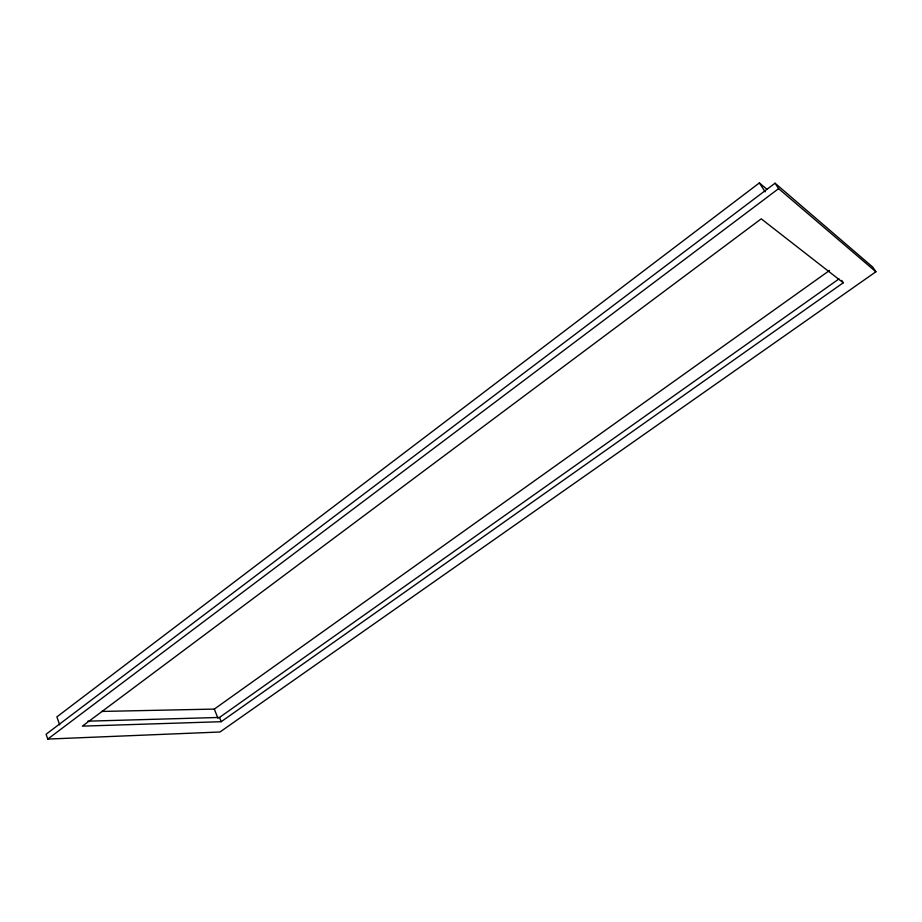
<?xml version="1.0" encoding="UTF-8"?>
<svg xmlns="http://www.w3.org/2000/svg" width="922" height="922" viewBox="0 0 922 922"><rect width="100%" height="100%" fill="white"/><g stroke="black" fill="none" stroke-linecap="round" stroke-linejoin="round"><path stroke-width="1.38" d="M767.035 189.344L759.371 182.925L56.887 716.878L59.676 724.853M775.056 183.201L46.1 734.246L47.771 739.075L219.966 731.999L875.9 271.771L872.788 267.138L775.056 183.201L778.617 188.63L875.9 271.771M47.771 739.075L778.617 188.63M101.627 711.438L214.319 709.087L829.535 270.469M87.832 721.165L219.517 717.443L839.008 278.905M843.273 282.766L761.238 218.837L82.381 726.144L221.199 721.696L843.273 282.766L841.728 280.415M759.371 182.925L765.168 191.834M219.517 717.443L221.199 721.696M214.319 709.087L217.984 718.33"/></g></svg>
